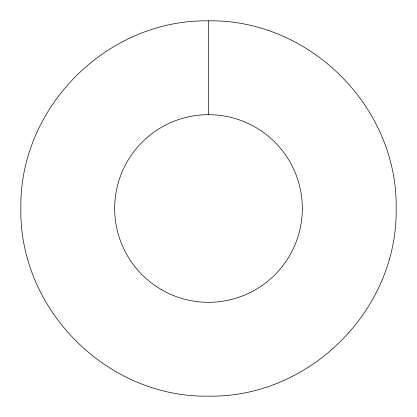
<?xml version="1.0" encoding="UTF-8"?>
<svg xmlns="http://www.w3.org/2000/svg" width="417" height="417" viewBox="0 0 417 417"><rect width="100%" height="100%" fill="white"/><g stroke="black" fill="none" stroke-linecap="round" stroke-linejoin="round"><path stroke-width="0.63" d="M208.5 20.85C107.211 19.161 19.161 107.211 20.85 208.5C19.161 309.789 107.211 397.839 208.5 396.15C309.774 397.839 397.86 309.789 396.15 208.5C397.86 107.211 309.779 19.161 208.5 20.85L208.5 114.675M161.588 289.752A93.825 93.825 0 0 0 302.325 208.5A93.825 93.825 0 0 0 161.588 127.248A93.825 93.825 0 0 0 161.588 289.752"/></g></svg>
